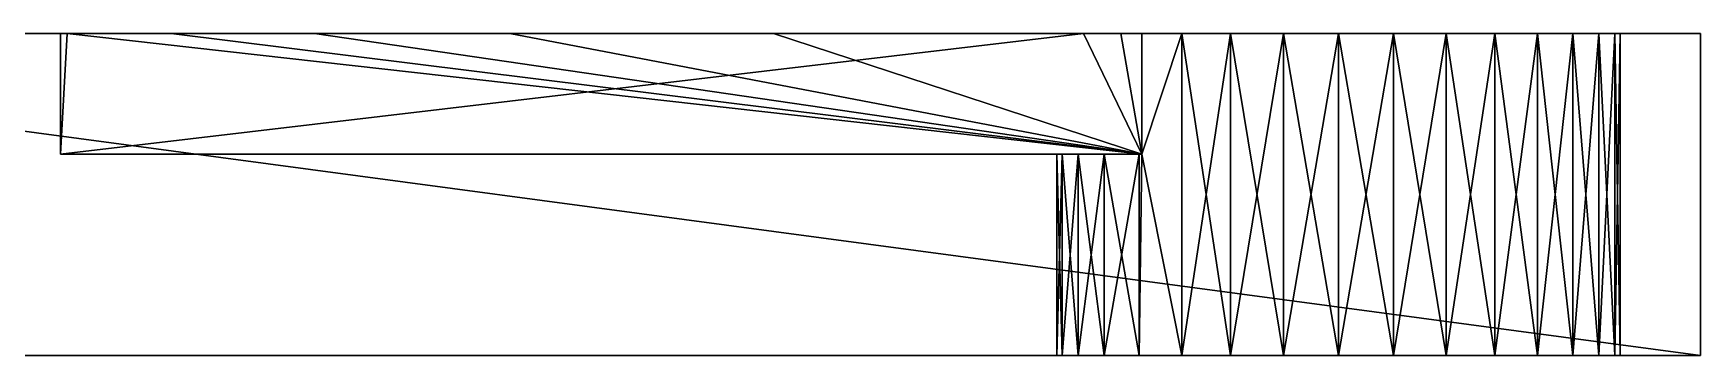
# Model space of a CAD drawing. Header units: metres. Extents: x 5.41 to 8.8, y 2.86 to 6.56.
# Drawn here: x 6.729 to 8.8, y 6.162 to 6.562 of the extents above; entities that cross this region are included whole.
import ezdxf

# ---------------------------------------------------------------- set-up
doc = ezdxf.new("R2010")
doc.units = ezdxf.units.M

msp = doc.modelspace()

# ---------------------------------------------------------------- linework, layer by layer
for points in [[(5.800001, 6.562436, -0.977435), (8.8, 6.562436, -0.977435), (5.81, 6.562435, -0.977435)], [(5.81, 6.562435, 0.022565), (8.8, 6.562436, 0.022565), (5.800001, 6.562436, 0.022565)], [(8.8, 6.562436, -0.977435), (5.800001, 6.562436, -0.977435), (8.281719, 6.562436, -0.82071)], [(5.800001, 6.562436, -0.977435), (8.216062, 6.562436, -0.800793), (8.281719, 6.562436, -0.82071)], [(5.800001, 6.562436, -0.977435), (8.155551, 6.562436, -0.768449), (8.216062, 6.562436, -0.800793)], [(8.155551, 6.562436, -0.768449), (5.800001, 6.562436, -0.977435), (8.079605, 6.562436, -0.727435)], [(8.079605, 6.562436, -0.727435), (5.800001, 6.562436, -0.977435), (7.648294, 6.562436, -0.727435)], [(7.648294, 6.562436, -0.727435), (5.800001, 6.562436, -0.977435), (7.32068, 6.562436, -0.727435)], [(7.32068, 6.562436, -0.727435), (5.800001, 6.562436, -0.977435), (7.077874, 6.562436, -0.727435)], [(7.077874, 6.562436, -0.727435), (5.800001, 6.562436, -0.977435), (6.900001, 6.562436, -0.727435)], [(6.900001, 6.562436, -0.727435), (5.800001, 6.562436, -0.977435), (6.770789, 6.562436, -0.727435)], [(5.800001, 6.562436, -0.977435), (6.7625, 6.562436, -0.727435), (6.770789, 6.562436, -0.727435)], [(5.800001, 6.562436, -0.977435), (6.7625, 6.562436, -0.703405), (6.7625, 6.562436, -0.727435)], [(6.7625, 6.562436, -0.703405), (5.800001, 6.562436, -0.977435), (6.7625, 6.562436, -0.681546)], [(6.7625, 6.562436, -0.681546), (5.800001, 6.562436, -0.977435), (6.7625, 6.562436, -0.664969)], [(5.800001, 6.562436, -0.977435), (6.7625, 6.562436, -0.654219), (6.7625, 6.562436, -0.664969)], [(6.7625, 6.562436, -0.227435), (5.800001, 6.562436, 0.022565), (8.216061, 6.562436, -0.154077)], [(5.800001, 6.562436, 0.022565), (6.7625, 6.562436, -0.227435), (6.7625, 6.562436, -0.654219)], [(6.7625, 6.562436, -0.654219), (5.800001, 6.562436, -0.977435), (5.800001, 6.562436, 0.022565)], [(5.800001, 6.562436, 0.022565), (8.281718, 6.562436, -0.13416), (8.216061, 6.562436, -0.154077)], [(8.281718, 6.562436, -0.13416), (5.800001, 6.562436, 0.022565), (8.8, 6.562436, 0.022565)], [(5.81, 6.562435, -0.977435), (8.8, 6.562436, -0.977435), (8.8, 6.162435, -0.977435)], [(8.8, 6.162435, 0.022565), (8.8, 6.562436, 0.022565), (5.81, 6.562435, 0.022565)], [(8.8, 6.162435, -0.977435), (5.81, 6.162435, -0.977435), (5.81, 6.562435, -0.977435)], [(5.81, 6.562435, 0.022565), (5.81, 6.162435, 0.022565), (8.8, 6.162435, 0.022565)], [(8.033415, 6.562436, -0.227435), (6.7625, 6.562436, -0.227435), (8.216061, 6.562436, -0.154077)], [(6.7625, 6.412435, -0.727435), (6.7625, 6.562436, -0.681546), (6.7625, 6.562436, -0.664969)], [(6.7625, 6.562436, -0.664969), (6.7625, 6.562436, -0.654219), (6.7625, 6.412435, -0.727435)], [(6.7625, 6.412435, -0.727435), (6.7625, 6.562436, -0.727435), (6.7625, 6.562436, -0.703405)], [(6.7625, 6.562436, -0.703405), (6.7625, 6.562436, -0.681546), (6.7625, 6.412435, -0.727435)], [(6.7625, 6.562436, -0.654219), (6.7625, 6.562436, -0.227435), (6.7625, 6.412435, -0.227435)], [(6.7625, 6.412435, -0.227435), (6.7625, 6.412435, -0.727435), (6.7625, 6.562436, -0.654219)], [(6.770789, 6.562436, -0.727435), (6.7625, 6.562436, -0.727435), (6.7625, 6.412435, -0.727435)], [(6.7625, 6.412435, -0.727435), (8.105575, 6.412435, -0.727435), (6.770789, 6.562436, -0.727435)], [(8.033415, 6.562436, -0.227435), (8.105575, 6.412435, -0.227435), (6.7625, 6.412435, -0.227435)], [(6.7625, 6.412435, -0.227435), (6.7625, 6.562436, -0.227435), (8.033415, 6.562436, -0.227435)], [(6.900001, 6.562436, -0.727435), (6.770789, 6.562436, -0.727435), (8.105575, 6.412435, -0.727435)], [(8.105575, 6.412435, -0.727435), (7.077874, 6.562436, -0.727435), (6.900001, 6.562436, -0.727435)], [(8.105575, 6.412435, -0.727435), (7.32068, 6.562436, -0.727435), (7.077874, 6.562436, -0.727435)], [(7.648294, 6.562436, -0.727435), (7.32068, 6.562436, -0.727435), (8.105575, 6.412435, -0.727435)], [(8.105575, 6.412435, -0.727435), (8.079605, 6.562436, -0.727435), (7.648294, 6.562436, -0.727435)], [(8.033415, 6.562436, -0.227435), (8.15555, 6.562436, -0.18642), (8.105575, 6.562436, -0.227435)], [(8.216061, 6.562436, -0.154077), (8.15555, 6.562436, -0.18642), (8.033415, 6.562436, -0.227435)], [(8.033415, 6.562436, -0.227435), (8.105575, 6.562436, -0.227435), (8.105575, 6.412435, -0.227435)], [(8.079605, 6.562436, -0.727435), (8.105575, 6.562436, -0.727435), (8.155551, 6.562436, -0.768449)], [(8.105575, 6.412435, -0.727435), (8.105575, 6.562436, -0.727435), (8.079605, 6.562436, -0.727435)], [(8.105575, 6.412435, -0.227435), (8.105575, 6.562436, -0.227435), (8.15555, 6.562436, -0.18642)], [(8.15555, 6.562436, -0.18642), (8.15555, 6.162435, -0.18642), (8.105575, 6.412435, -0.227435)], [(8.155551, 6.562436, -0.768449), (8.105575, 6.562436, -0.727435), (8.105575, 6.412435, -0.727435)], [(8.105575, 6.412435, -0.727435), (8.155551, 6.162435, -0.768449), (8.155551, 6.562436, -0.768449)], [(8.216061, 6.162435, -0.154077), (8.15555, 6.162435, -0.18642), (8.15555, 6.562436, -0.18642)], [(8.15555, 6.562436, -0.18642), (8.216061, 6.562436, -0.154077), (8.216061, 6.162435, -0.154077)], [(8.155551, 6.162435, -0.768449), (8.216062, 6.162435, -0.800793), (8.216062, 6.562436, -0.800793)], [(8.216062, 6.562436, -0.800793), (8.155551, 6.562436, -0.768449), (8.155551, 6.162435, -0.768449)], [(8.281718, 6.162435, -0.13416), (8.216061, 6.162435, -0.154077), (8.216061, 6.562436, -0.154077)], [(8.216061, 6.562436, -0.154077), (8.281718, 6.562436, -0.13416), (8.281718, 6.162435, -0.13416)], [(8.216062, 6.162435, -0.800793), (8.281719, 6.162435, -0.82071), (8.281719, 6.562436, -0.82071)], [(8.281719, 6.562436, -0.82071), (8.216062, 6.562436, -0.800793), (8.216062, 6.162435, -0.800793)], [(8.8, 6.562436, 0.022565), (8.35, 6.562436, -0.127435), (8.281718, 6.562436, -0.13416)], [(8.35, 6.162435, -0.127435), (8.281718, 6.162435, -0.13416), (8.281718, 6.562436, -0.13416)], [(8.281718, 6.562436, -0.13416), (8.35, 6.562436, -0.127435), (8.35, 6.162435, -0.127435)], [(8.281719, 6.562436, -0.82071), (8.35, 6.562436, -0.827435), (8.8, 6.562436, -0.977435)], [(8.35, 6.562436, -0.827435), (8.281719, 6.562436, -0.82071), (8.281719, 6.162435, -0.82071)], [(8.281719, 6.162435, -0.82071), (8.35, 6.162435, -0.827435), (8.35, 6.562436, -0.827435)], [(8.8, 6.562436, -0.977435), (8.35, 6.562436, -0.827435), (8.418282, 6.562436, -0.820709)], [(8.418282, 6.562436, -0.13416), (8.35, 6.562436, -0.127435), (8.8, 6.562436, 0.022565)], [(8.35, 6.162435, -0.827435), (8.418282, 6.162435, -0.820709), (8.418282, 6.562436, -0.820709)], [(8.418282, 6.562436, -0.820709), (8.35, 6.562436, -0.827435), (8.35, 6.162435, -0.827435)], [(8.418282, 6.162435, -0.13416), (8.35, 6.162435, -0.127435), (8.35, 6.562436, -0.127435)], [(8.35, 6.562436, -0.127435), (8.418282, 6.562436, -0.13416), (8.418282, 6.162435, -0.13416)], [(8.8, 6.562436, -0.977435), (8.418282, 6.562436, -0.820709), (8.483939, 6.562436, -0.800793)], [(8.483939, 6.562436, -0.154077), (8.418282, 6.562436, -0.13416), (8.8, 6.562436, 0.022565)], [(8.418282, 6.162435, -0.820709), (8.483939, 6.162435, -0.800792), (8.483939, 6.562436, -0.800793)], [(8.483939, 6.562436, -0.800793), (8.418282, 6.562436, -0.820709), (8.418282, 6.162435, -0.820709)], [(8.483939, 6.162435, -0.154077), (8.418282, 6.162435, -0.13416), (8.418282, 6.562436, -0.13416)], [(8.418282, 6.562436, -0.13416), (8.483939, 6.562436, -0.154077), (8.483939, 6.162435, -0.154077)], [(8.8, 6.562436, -0.977435), (8.483939, 6.562436, -0.800793), (8.54445, 6.562436, -0.768449)], [(8.54445, 6.562436, -0.18642), (8.483939, 6.562436, -0.154077), (8.8, 6.562436, 0.022565)], [(8.483939, 6.162435, -0.800792), (8.54445, 6.162435, -0.768449), (8.54445, 6.562436, -0.768449)], [(8.54445, 6.562436, -0.768449), (8.483939, 6.562436, -0.800793), (8.483939, 6.162435, -0.800792)], [(8.54445, 6.162435, -0.18642), (8.483939, 6.162435, -0.154077), (8.483939, 6.562436, -0.154077)], [(8.483939, 6.562436, -0.154077), (8.54445, 6.562436, -0.18642), (8.54445, 6.162435, -0.18642)], [(8.8, 6.562436, -0.977435), (8.54445, 6.562436, -0.768449), (8.597487, 6.562436, -0.724922)], [(8.597487, 6.562436, -0.229947), (8.54445, 6.562436, -0.18642), (8.8, 6.562436, 0.022565)], [(8.54445, 6.162435, -0.768449), (8.597487, 6.162435, -0.724922), (8.597487, 6.562436, -0.724922)], [(8.597487, 6.562436, -0.724922), (8.54445, 6.562436, -0.768449), (8.54445, 6.162435, -0.768449)], [(8.597487, 6.162435, -0.229947), (8.54445, 6.162435, -0.18642), (8.54445, 6.562436, -0.18642)], [(8.54445, 6.562436, -0.18642), (8.597487, 6.562436, -0.229947), (8.597487, 6.162435, -0.229947)], [(8.641014, 6.562436, -0.282985), (8.597487, 6.562436, -0.229947), (8.8, 6.562436, 0.022565)], [(8.8, 6.562436, -0.977435), (8.597487, 6.562436, -0.724922), (8.641014, 6.562436, -0.671884)], [(8.597487, 6.162435, -0.724922), (8.641014, 6.162435, -0.671884), (8.641014, 6.562436, -0.671884)], [(8.641014, 6.562436, -0.671884), (8.597487, 6.562436, -0.724922), (8.597487, 6.162435, -0.724922)], [(8.641014, 6.162435, -0.282985), (8.597487, 6.162435, -0.229947), (8.597487, 6.562436, -0.229947)], [(8.597487, 6.562436, -0.229947), (8.641014, 6.562436, -0.282985), (8.641014, 6.162435, -0.282985)], [(8.673358, 6.562436, -0.343495), (8.641014, 6.562436, -0.282985), (8.8, 6.562436, 0.022565)], [(8.8, 6.562436, -0.977435), (8.641014, 6.562436, -0.671884), (8.673358, 6.562436, -0.611374)], [(8.641014, 6.162435, -0.671884), (8.673358, 6.162435, -0.611374), (8.673358, 6.562436, -0.611374)], [(8.673358, 6.562436, -0.611374), (8.641014, 6.562436, -0.671884), (8.641014, 6.162435, -0.671884)], [(8.673358, 6.162435, -0.343495), (8.641014, 6.162435, -0.282985), (8.641014, 6.562436, -0.282985)], [(8.641014, 6.562436, -0.282985), (8.673358, 6.562436, -0.343495), (8.673358, 6.162435, -0.343495)], [(8.8, 6.562436, 0.022565), (8.693274, 6.562436, -0.409153), (8.673358, 6.562436, -0.343495)], [(8.8, 6.562436, -0.977435), (8.673358, 6.562436, -0.611374), (8.693274, 6.562436, -0.545716)], [(8.673358, 6.162435, -0.611374), (8.693274, 6.162435, -0.545716), (8.693274, 6.562436, -0.545716)], [(8.693274, 6.562436, -0.545716), (8.673358, 6.562436, -0.611374), (8.673358, 6.162435, -0.611374)], [(8.693274, 6.162435, -0.409153), (8.673358, 6.162435, -0.343495), (8.673358, 6.562436, -0.343495)], [(8.673358, 6.562436, -0.343495), (8.693274, 6.562436, -0.409153), (8.693274, 6.162435, -0.409153)], [(8.8, 6.562436, 0.022565), (8.7, 6.562436, -0.477435), (8.693274, 6.562436, -0.409153)], [(8.8, 6.562436, 0.022565), (8.8, 6.562436, -0.977435), (8.693274, 6.562436, -0.545716)], [(8.693274, 6.562436, -0.545716), (8.7, 6.562436, -0.477435), (8.8, 6.562436, 0.022565)], [(8.693274, 6.162435, -0.545716), (8.7, 6.162435, -0.477435), (8.7, 6.562436, -0.477435)], [(8.7, 6.562436, -0.477435), (8.693274, 6.562436, -0.545716), (8.693274, 6.162435, -0.545716)], [(8.7, 6.162435, -0.477435), (8.693274, 6.162435, -0.409153), (8.693274, 6.562436, -0.409153)], [(8.693274, 6.562436, -0.409153), (8.7, 6.562436, -0.477435), (8.7, 6.162435, -0.477435)], [(8.8, 6.562436, -0.977435), (8.8, 6.562436, 0.022565), (8.8, 6.162435, 0.022565)], [(8.8, 6.162435, 0.022565), (8.8, 6.162435, -0.977435), (8.8, 6.562436, -0.977435)], [(6.7625, 6.412435, -0.227435), (8.026643, 6.412435, -0.611374), (8.058986, 6.412435, -0.671885)], [(6.7625, 6.412435, -0.227435), (8.006725, 6.412435, -0.545717), (8.026643, 6.412435, -0.611374)], [(6.7625, 6.412435, -0.227435), (8, 6.412435, -0.477435), (8.006725, 6.412435, -0.545717)], [(6.7625, 6.412435, -0.227435), (8.006725, 6.412435, -0.409153), (8, 6.412435, -0.477435)], [(6.7625, 6.412435, -0.227435), (8.026642, 6.412435, -0.343496), (8.006725, 6.412435, -0.409153)], [(6.7625, 6.412435, -0.227435), (8.058986, 6.412435, -0.282985), (8.026642, 6.412435, -0.343496)], [(8.058986, 6.412435, -0.671885), (8.102513, 6.412435, -0.724922), (6.7625, 6.412435, -0.227435)], [(6.7625, 6.412435, -0.227435), (8.102512, 6.412435, -0.229947), (8.058986, 6.412435, -0.282985)], [(6.7625, 6.412435, -0.727435), (6.7625, 6.412435, -0.227435), (8.102513, 6.412435, -0.724922)], [(8.102513, 6.412435, -0.724922), (8.105575, 6.412435, -0.727435), (6.7625, 6.412435, -0.727435)], [(6.7625, 6.412435, -0.227435), (8.105575, 6.412435, -0.227435), (8.102512, 6.412435, -0.229947)], [(8, 6.412435, -0.477435), (8.006725, 6.412435, -0.409153), (8.006725, 6.162435, -0.409153)], [(8.006725, 6.162435, -0.409153), (8, 6.162435, -0.477435), (8, 6.412435, -0.477435)], [(8.006725, 6.412435, -0.545717), (8, 6.412435, -0.477435), (8, 6.162435, -0.477435)], [(8, 6.162435, -0.477435), (8.006725, 6.162435, -0.545717), (8.006725, 6.412435, -0.545717)], [(8.006725, 6.412435, -0.409153), (8.026642, 6.412435, -0.343496), (8.026642, 6.162435, -0.343496)], [(8.026642, 6.162435, -0.343496), (8.006725, 6.162435, -0.409153), (8.006725, 6.412435, -0.409153)], [(8.026643, 6.412435, -0.611374), (8.006725, 6.412435, -0.545717), (8.006725, 6.162435, -0.545717)], [(8.006725, 6.162435, -0.545717), (8.026643, 6.162435, -0.611374), (8.026643, 6.412435, -0.611374)], [(8.026642, 6.412435, -0.343496), (8.058986, 6.412435, -0.282985), (8.058986, 6.162435, -0.282985)], [(8.058986, 6.162435, -0.282985), (8.026642, 6.162435, -0.343496), (8.026642, 6.412435, -0.343496)], [(8.058986, 6.412435, -0.671885), (8.026643, 6.412435, -0.611374), (8.026643, 6.162435, -0.611374)], [(8.026643, 6.162435, -0.611374), (8.058986, 6.162435, -0.671885), (8.058986, 6.412435, -0.671885)], [(8.058986, 6.412435, -0.282985), (8.102512, 6.412435, -0.229947), (8.102512, 6.162435, -0.229947)], [(8.102512, 6.162435, -0.229947), (8.058986, 6.162435, -0.282985), (8.058986, 6.412435, -0.282985)], [(8.102513, 6.412435, -0.724922), (8.058986, 6.412435, -0.671885), (8.058986, 6.162435, -0.671885)], [(8.058986, 6.162435, -0.671885), (8.102513, 6.162435, -0.724922), (8.102513, 6.412435, -0.724922)], [(8.105575, 6.412435, -0.227435), (8.15555, 6.162435, -0.18642), (8.102512, 6.162435, -0.229947)], [(8.102512, 6.162435, -0.229947), (8.102512, 6.412435, -0.229947), (8.105575, 6.412435, -0.227435)], [(8.105575, 6.412435, -0.727435), (8.102513, 6.412435, -0.724922), (8.102513, 6.162435, -0.724922)], [(8.102513, 6.162435, -0.724922), (8.155551, 6.162435, -0.768449), (8.105575, 6.412435, -0.727435)], [(8.026642, 6.162435, -0.343496), (8.058986, 6.162435, -0.282985), (5.81, 6.162435, -0.97436)], [(5.81, 6.162435, -0.97436), (5.81, 6.162435, -0.974588), (8.026642, 6.162435, -0.343496)], [(8.006725, 6.162435, -0.409153), (8.026642, 6.162435, -0.343496), (5.81, 6.162435, -0.974588)], [(5.81, 6.162435, -0.974588), (5.81, 6.162435, -0.974859), (8.006725, 6.162435, -0.409153)], [(8, 6.162435, -0.477435), (8.006725, 6.162435, -0.409153), (5.81, 6.162435, -0.974859)], [(5.81, 6.162435, -0.974859), (5.81, 6.162435, -0.975162), (8, 6.162435, -0.477435)], [(8.006725, 6.162435, -0.545717), (8, 6.162435, -0.477435), (5.81, 6.162435, -0.975162)], [(5.81, 6.162435, -0.975162), (5.81, 6.162435, -0.975478), (8.006725, 6.162435, -0.545717)], [(5.81, 6.162435, -0.975791), (8.026643, 6.162435, -0.611374), (8.006725, 6.162435, -0.545717)], [(8.006725, 6.162435, -0.545717), (5.81, 6.162435, -0.975478), (5.81, 6.162435, -0.975791)], [(5.81, 6.162435, -0.976082), (8.058986, 6.162435, -0.671885), (8.026643, 6.162435, -0.611374)], [(8.026643, 6.162435, -0.611374), (5.81, 6.162435, -0.975791), (5.81, 6.162435, -0.976082)], [(5.81, 6.162435, -0.976338), (8.102513, 6.162435, -0.724922), (8.058986, 6.162435, -0.671885)], [(8.058986, 6.162435, -0.671885), (5.81, 6.162435, -0.976082), (5.81, 6.162435, -0.976338)], [(5.81, 6.162435, -0.976547), (8.155551, 6.162435, -0.768449), (8.102513, 6.162435, -0.724922)], [(8.102513, 6.162435, -0.724922), (5.81, 6.162435, -0.976338), (5.81, 6.162435, -0.976547)], [(5.81, 6.162435, -0.976704), (8.216062, 6.162435, -0.800793), (8.155551, 6.162435, -0.768449)], [(8.155551, 6.162435, -0.768449), (5.81, 6.162435, -0.976547), (5.81, 6.162435, -0.976704)], [(5.81, 6.162435, -0.976803), (8.281719, 6.162435, -0.82071), (8.216062, 6.162435, -0.800793)], [(8.216062, 6.162435, -0.800793), (5.81, 6.162435, -0.976704), (5.81, 6.162435, -0.976803)], [(5.81, 6.162435, -0.977435), (8.35, 6.162435, -0.827435), (8.281719, 6.162435, -0.82071)], [(8.281719, 6.162435, -0.82071), (5.81, 6.162435, -0.976803), (5.81, 6.162435, -0.977435)], [(5.81, 6.162435, -0.977435), (8.8, 6.162435, -0.977435), (8.35, 6.162435, -0.827435)], [(8.058986, 6.162435, -0.282985), (8.102512, 6.162435, -0.229947), (5.81, 6.162435, -0.974188)], [(5.81, 6.162435, -0.974188), (5.81, 6.162435, -0.97436), (8.058986, 6.162435, -0.282985)], [(8.102512, 6.162435, -0.229947), (8.15555, 6.162435, -0.18642), (5.81, 6.162435, -0.974077)], [(5.81, 6.162435, -0.974077), (5.81, 6.162435, -0.974188), (8.102512, 6.162435, -0.229947)], [(8.15555, 6.162435, -0.18642), (8.216061, 6.162435, -0.154077), (5.81, 6.162435, 0.021834)], [(5.81, 6.162435, 0.021834), (5.81, 6.162435, -0.974077), (8.15555, 6.162435, -0.18642)], [(8.216061, 6.162435, -0.154077), (8.281718, 6.162435, -0.13416), (5.81, 6.162435, 0.021934)], [(5.81, 6.162435, 0.021934), (5.81, 6.162435, 0.021834), (8.216061, 6.162435, -0.154077)], [(8.281718, 6.162435, -0.13416), (8.35, 6.162435, -0.127435), (5.81, 6.162435, 0.022565)], [(5.81, 6.162435, 0.022565), (5.81, 6.162435, 0.021934), (8.281718, 6.162435, -0.13416)], [(8.35, 6.162435, -0.127435), (8.8, 6.162435, 0.022565), (5.81, 6.162435, 0.022565)], [(8.8, 6.162435, -0.977435), (8.418282, 6.162435, -0.820709), (8.35, 6.162435, -0.827435)], [(8.8, 6.162435, 0.022565), (8.35, 6.162435, -0.127435), (8.418282, 6.162435, -0.13416)], [(8.8, 6.162435, -0.977435), (8.483939, 6.162435, -0.800792), (8.418282, 6.162435, -0.820709)], [(8.8, 6.162435, 0.022565), (8.418282, 6.162435, -0.13416), (8.483939, 6.162435, -0.154077)], [(8.8, 6.162435, -0.977435), (8.54445, 6.162435, -0.768449), (8.483939, 6.162435, -0.800792)], [(8.8, 6.162435, 0.022565), (8.483939, 6.162435, -0.154077), (8.54445, 6.162435, -0.18642)], [(8.8, 6.162435, -0.977435), (8.597487, 6.162435, -0.724922), (8.54445, 6.162435, -0.768449)], [(8.8, 6.162435, 0.022565), (8.54445, 6.162435, -0.18642), (8.597487, 6.162435, -0.229947)], [(8.8, 6.162435, -0.977435), (8.641014, 6.162435, -0.671884), (8.597487, 6.162435, -0.724922)], [(8.8, 6.162435, 0.022565), (8.597487, 6.162435, -0.229947), (8.641014, 6.162435, -0.282985)], [(8.8, 6.162435, -0.977435), (8.673358, 6.162435, -0.611374), (8.641014, 6.162435, -0.671884)], [(8.8, 6.162435, 0.022565), (8.641014, 6.162435, -0.282985), (8.673358, 6.162435, -0.343495)], [(8.8, 6.162435, -0.977435), (8.693274, 6.162435, -0.545716), (8.673358, 6.162435, -0.611374)], [(8.8, 6.162435, 0.022565), (8.673358, 6.162435, -0.343495), (8.693274, 6.162435, -0.409153)], [(8.8, 6.162435, -0.977435), (8.7, 6.162435, -0.477435), (8.693274, 6.162435, -0.545716)], [(8.8, 6.162435, -0.977435), (8.8, 6.162435, 0.022565), (8.693274, 6.162435, -0.409153)], [(8.693274, 6.162435, -0.409153), (8.7, 6.162435, -0.477435), (8.8, 6.162435, -0.977435)]]:
    msp.add_3dface(points)

doc.saveas('drawing.dxf')
